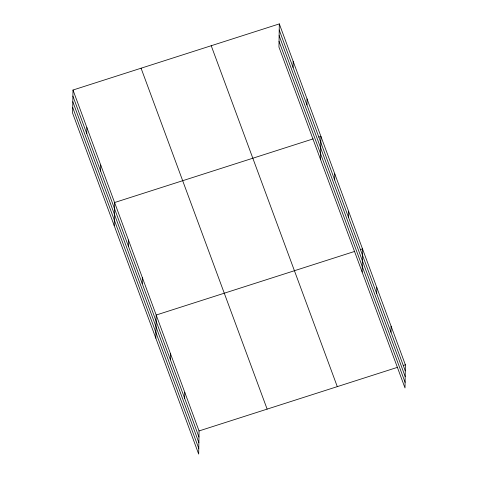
<?xml version="1.0" encoding="UTF-8"?>
<svg xmlns="http://www.w3.org/2000/svg" width="478" height="478" viewBox="0 0 478 478"><rect width="100%" height="100%" fill="white"/><g stroke="black" fill="none" stroke-linecap="round" stroke-linejoin="round"><path stroke-width="0.72" d="M72.991 90.031L72.626 113.196L198.687 454.1L199.051 430.941L72.991 90.031L279.313 23.9L405.374 364.804L405.009 387.969L278.949 47.059L279.313 23.9M86.763 133.601L86.859 127.536M100.631 171.1L100.727 165.035M114.224 225.694L114.589 202.535L313.108 138.901M128.361 246.098L128.457 240.034M142.229 283.603L142.325 277.533M155.828 338.191L156.192 315.032L354.712 251.398M170.383 359.737L170.479 353.666M184.669 398.371L184.765 392.307M293.08 67.47L293.175 61.399M306.948 104.969L307.043 98.898M320.547 159.556L320.911 136.397L318.784 137.078M334.684 179.967L334.779 173.896M348.552 217.466L348.647 211.396M362.151 272.06L362.515 248.901L360.382 249.582M376.706 293.6L376.801 287.535M390.992 332.24L391.088 326.169M199.051 430.941L397.571 367.307M403.247 365.491L405.374 364.804M279.218 29.971L405.278 370.874M279.128 35.611L405.189 376.515M279.038 41.419L405.099 382.328M211.222 45.727L337.289 386.63M141.076 68.211L267.136 409.114M72.895 96.102L198.956 437.006M72.805 101.742L198.866 442.646M72.716 107.556L198.776 448.46"/></g></svg>
